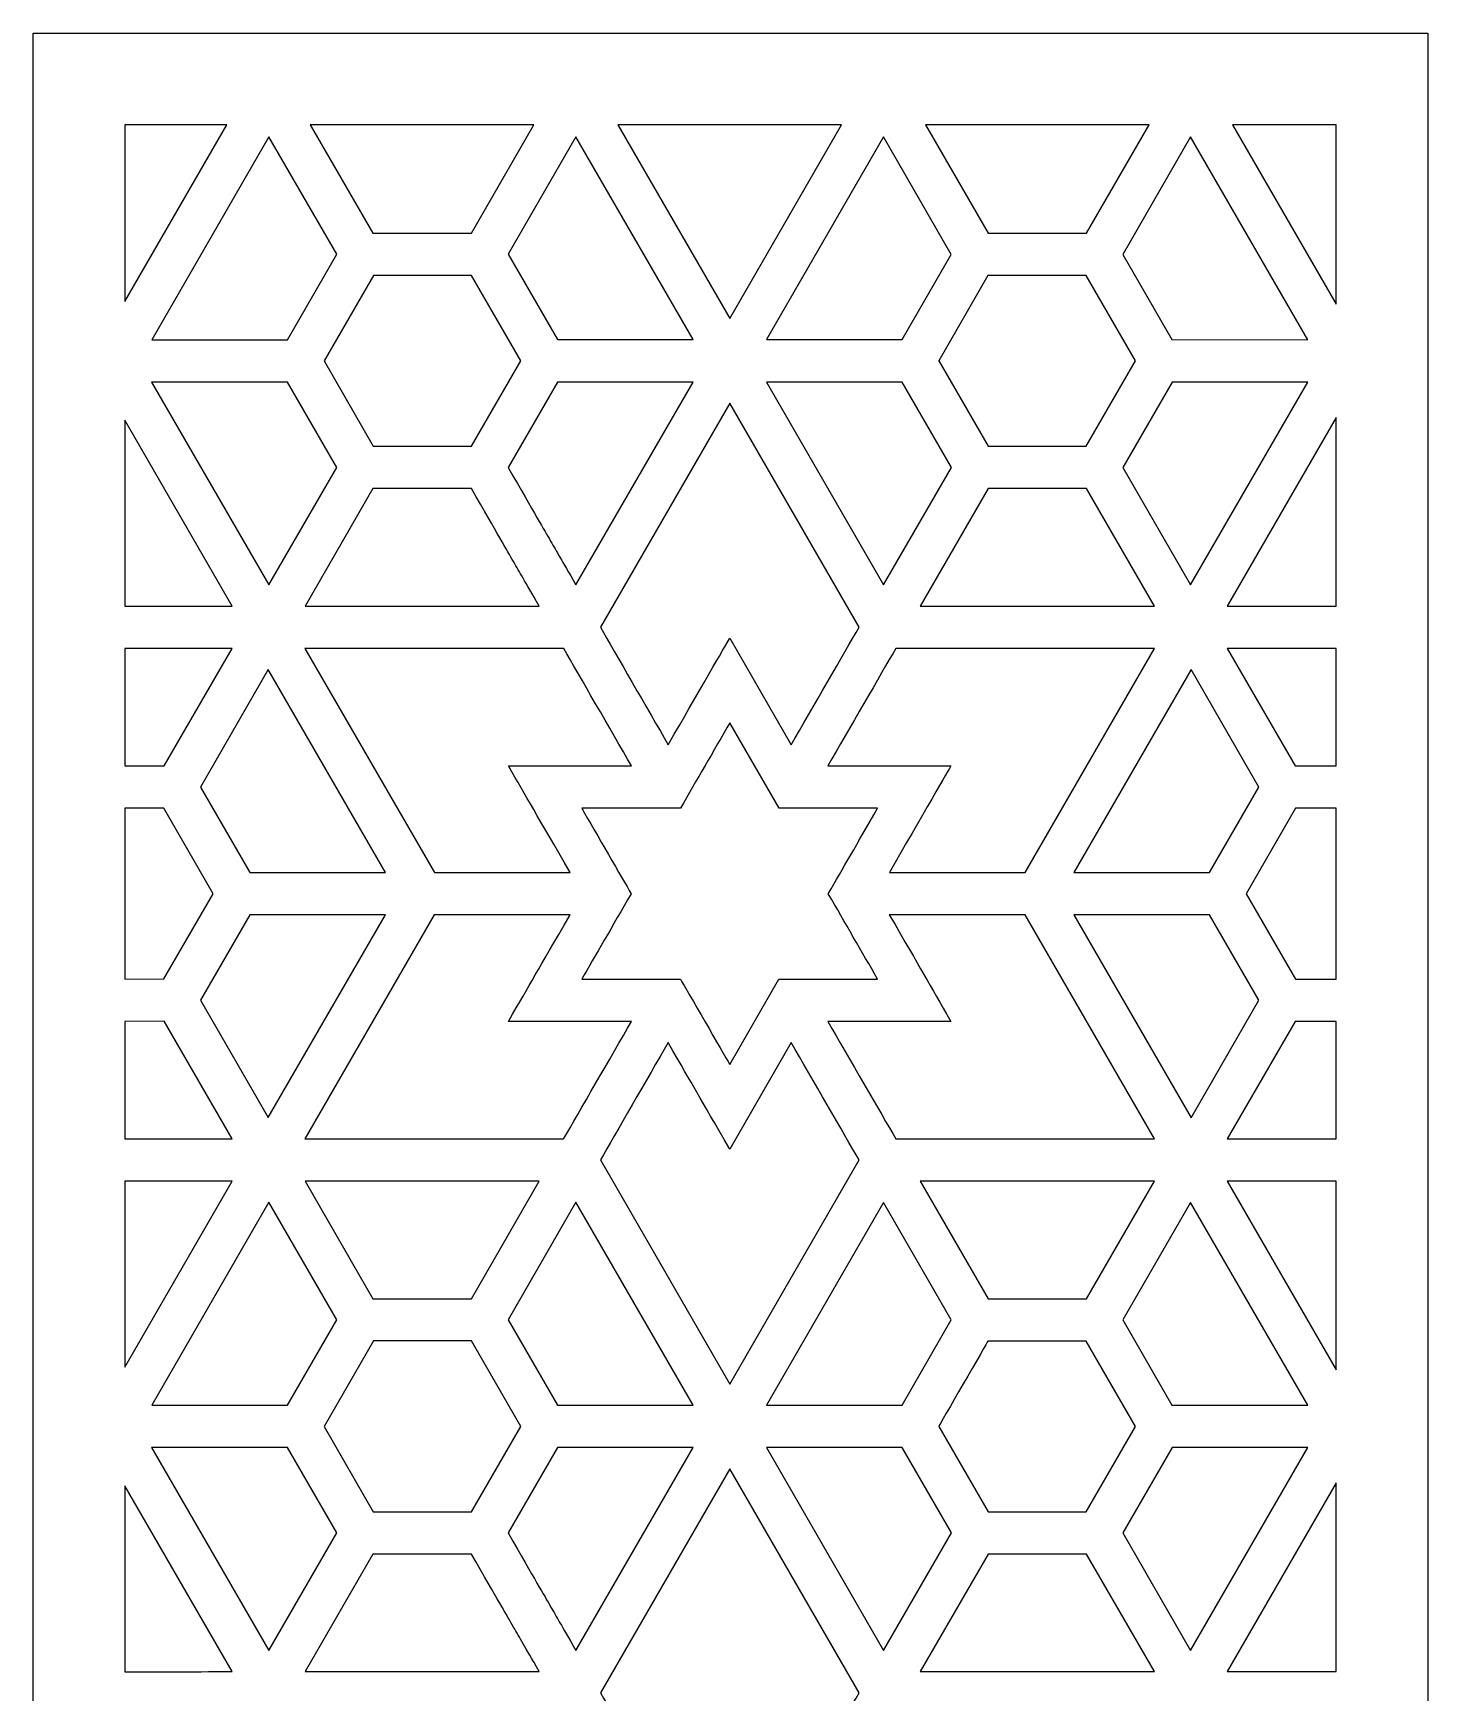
# Model space of a CAD drawing. Header units: millimetres. Extents: x -50 to 50, y -100 to 100.
# Drawn here: x -49.9 to 50.1, y -18.9 to 100.2 of the extents above; entities that cross this region are included whole.
import ezdxf

# ---------------------------------------------------------------- set-up
doc = ezdxf.new("R2010")
doc.units = ezdxf.units.MM
doc.header["$MEASUREMENT"] = 0
doc.layers.add('layer 1', color=7, linetype='Continuous')

msp = doc.modelspace()

# ---------------------------------------------------------------- linework, layer by layer
at = {"layer": 'layer 1', "color": 250}
for points, knots in [([(50.0807, 100.1536), (50.0807, 100.1536), (-49.9181, 100.1536), (-49.9181, 100.1536), (-49.9181, 100.1536), (-49.9181, 100.1536), (-49.9181, -99.8361), (-49.9181, -99.8361), (-49.9181, -99.8361), (-49.9181, -99.8361), (50.0807, -99.8361), (50.0807, -99.8361), (50.0807, -99.8361), (50.0807, -99.8361), (50.0807, 100.1536), (50.0807, 100.1536)], [0, 0, 0, 0, 0.2, 0.2, 0.2, 0.2, 0.4, 0.4, 0.4, 0.4, 0.6, 0.6, 0.6, 0.6, 1, 1, 1, 1]), ([(-43.343, 93.5888), (-43.343, 93.5888), (-36.0245, 93.5888), (-36.0245, 93.5888), (-36.0245, 93.5888), (-36.0245, 93.5888), (-43.343, 80.9117), (-43.343, 80.9117), (-43.343, 80.9117), (-43.343, 80.9117), (-43.343, 93.5888), (-43.343, 93.5888)], [0, 0, 0, 0, 0.25, 0.25, 0.25, 0.25, 0.5, 0.5, 0.5, 0.5, 1, 1, 1, 1]), ([(-14.0109, 93.5888), (-14.0109, 93.5888), (-18.4995, 85.815), (-18.4995, 85.815), (-18.4995, 85.815), (-18.4995, 85.815), (-25.5626, 85.815), (-25.5626, 85.815), (-25.5626, 85.815), (-25.5626, 85.815), (-30.0513, 93.5888), (-30.0513, 93.5888), (-30.0513, 93.5888), (-30.0513, 93.5888), (-14.0109, 93.5888), (-14.0109, 93.5888)], [0, 0, 0, 0, 0.2, 0.2, 0.2, 0.2, 0.4, 0.4, 0.4, 0.4, 0.6, 0.6, 0.6, 0.6, 1, 1, 1, 1]), ([(8.0486, 93.5888), (8.0486, 93.5888), (0.0243, 79.6925), (0.0243, 79.6925), (0.0243, 79.6925), (0.0243, 79.6925), (-7.9971, 93.5888), (-7.9971, 93.5888), (-7.9971, 93.5888), (-7.9971, 93.5888), (8.0486, 93.5888), (8.0486, 93.5888)], [0, 0, 0, 0, 0.25, 0.25, 0.25, 0.25, 0.5, 0.5, 0.5, 0.5, 1, 1, 1, 1]), ([(30.1025, 93.5888), (30.1025, 93.5888), (25.6141, 85.81), (25.6141, 85.81), (25.6141, 85.81), (25.6141, 85.81), (18.5533, 85.81), (18.5533, 85.81), (18.5533, 85.81), (18.5533, 85.81), (14.0596, 93.5888), (14.0596, 93.5888), (14.0596, 93.5888), (14.0596, 93.5888), (30.1025, 93.5888), (30.1025, 93.5888)], [0, 0, 0, 0, 0.2, 0.2, 0.2, 0.2, 0.4, 0.4, 0.4, 0.4, 0.6, 0.6, 0.6, 0.6, 1, 1, 1, 1]), ([(43.5056, 80.7117), (43.5056, 80.7117), (36.0708, 93.5888), (36.0708, 93.5888), (36.0708, 93.5888), (36.0708, 93.5888), (43.5056, 93.5888), (43.5056, 93.5888), (43.5056, 93.5888), (43.5056, 93.5888), (43.5056, 80.7117), (43.5056, 80.7117)], [0, 0, 0, 0, 0.25, 0.25, 0.25, 0.25, 0.5, 0.5, 0.5, 0.5, 1, 1, 1, 1]), ([(-28.1572, 84.2977), (-28.1572, 84.2977), (-31.6925, 78.1752), (-31.6925, 78.1752), (-31.6925, 78.1752), (-31.6925, 78.1752), (-41.4186, 78.1752), (-41.4186, 78.1752), (-41.4186, 78.1752), (-41.4186, 78.1752), (-33.0203, 92.7238), (-33.0203, 92.7238), (-33.0203, 92.7238), (-33.0203, 92.7238), (-28.1572, 84.2977), (-28.1572, 84.2977)], [0, 0, 0, 0, 0.2, 0.2, 0.2, 0.2, 0.4, 0.4, 0.4, 0.4, 0.6, 0.6, 0.6, 0.6, 1, 1, 1, 1]), ([(-2.6031, 78.178), (-2.6031, 78.178), (-12.3342, 78.178), (-12.3342, 78.178), (-12.3342, 78.178), (-12.3342, 78.178), (-15.867, 84.2977), (-15.867, 84.2977), (-15.867, 84.2977), (-15.867, 84.2977), (-11.0014, 92.7238), (-11.0014, 92.7238), (-11.0014, 92.7238), (-11.0014, 92.7238), (-2.6031, 78.178), (-2.6031, 78.178)], [0, 0, 0, 0, 0.2, 0.2, 0.2, 0.2, 0.4, 0.4, 0.4, 0.4, 0.6, 0.6, 0.6, 0.6, 1, 1, 1, 1]), ([(15.9131, 84.2952), (15.9131, 84.2952), (12.3829, 78.178), (12.3829, 78.178), (12.3829, 78.178), (12.3829, 78.178), (2.6543, 78.178), (2.6543, 78.178), (2.6543, 78.178), (2.6543, 78.178), (11.0504, 92.7213), (11.0504, 92.7213), (11.0504, 92.7213), (11.0504, 92.7213), (15.9131, 84.2952), (15.9131, 84.2952)], [0, 0, 0, 0, 0.2, 0.2, 0.2, 0.2, 0.4, 0.4, 0.4, 0.4, 0.6, 0.6, 0.6, 0.6, 1, 1, 1, 1]), ([(31.7362, 78.178), (31.7362, 78.178), (28.206, 84.2927), (28.206, 84.2927), (28.206, 84.2927), (28.206, 84.2927), (33.0715, 92.7188), (33.0715, 92.7188), (33.0715, 92.7188), (33.0715, 92.7188), (41.4673, 78.1752), (41.4673, 78.1752), (41.4673, 78.1752), (41.4673, 78.1752), (31.7362, 78.178), (31.7362, 78.178)], [0, 0, 0, 0, 0.2, 0.2, 0.2, 0.2, 0.4, 0.4, 0.4, 0.4, 0.6, 0.6, 0.6, 0.6, 1, 1, 1, 1]), ([(-14.9616, 76.6554), (-14.9616, 76.6554), (-18.497, 70.5305), (-18.497, 70.5305), (-18.497, 70.5305), (-18.497, 70.5305), (-25.5323, 70.5305), (-25.5323, 70.5305), (-25.5323, 70.5305), (-25.5323, 70.5305), (-25.5323, 70.533), (-25.5323, 70.533), (-25.5323, 70.533), (-25.5323, 70.533), (-29.065, 76.6554), (-29.065, 76.6554), (-29.065, 76.6554), (-29.065, 76.6554), (-25.5272, 82.7804), (-25.5272, 82.7804), (-25.5272, 82.7804), (-25.5272, 82.7804), (-18.4945, 82.7804), (-18.4945, 82.7804), (-18.4945, 82.7804), (-18.4945, 82.7804), (-14.9616, 76.6579), (-14.9616, 76.6579), (-14.9616, 76.6579), (-14.9616, 76.6579), (-14.9616, 76.6554), (-14.9616, 76.6554)], [0, 0, 0, 0, 0.11111111, 0.11111111, 0.11111111, 0.11111111, 0.22222222, 0.22222222, 0.22222222, 0.22222222, 0.33333333, 0.33333333, 0.33333333, 0.33333333, 0.44444444, 0.44444444, 0.44444444, 0.44444444, 0.55555556, 0.55555556, 0.55555556, 0.55555556, 0.66666667, 0.66666667, 0.66666667, 0.66666667, 0.77777778, 0.77777778, 0.77777778, 0.77777778, 1, 1, 1, 1]), ([(25.5785, 70.5383), (25.5785, 70.5358), (25.5785, 70.5358), (25.5785, 70.5358), (25.5785, 70.5358), (25.5785, 70.5358), (18.5459, 70.533), (18.5459, 70.533), (18.5459, 70.533), (18.5459, 70.533), (15.0103, 76.6554), (15.0103, 76.6554), (15.0103, 76.6554), (15.0061, 76.6569), (15.0019, 76.6576), (14.9973, 76.659), (14.9973, 76.659), (14.9973, 76.659), (15.0103, 76.6579), (15.0103, 76.6579), (15.0103, 76.6579), (15.0103, 76.6579), (15.0103, 76.6604), (15.0103, 76.6604), (15.0103, 76.6604), (15.0103, 76.6604), (18.5406, 82.7754), (18.5406, 82.7754), (18.5406, 82.7754), (18.5406, 82.7754), (25.5785, 82.7754), (25.5785, 82.7754), (25.5785, 82.7754), (25.5785, 82.7754), (29.1112, 76.6554), (29.1112, 76.6554), (29.1112, 76.6554), (29.1112, 76.6554), (25.5785, 70.5383), (25.5785, 70.5383)], [0, 0, 0, 0, 0.09090909, 0.09090909, 0.09090909, 0.09090909, 0.18181818, 0.18181818, 0.18181818, 0.18181818, 0.27272727, 0.27272727, 0.27272727, 0.27272727, 0.36363636, 0.36363636, 0.36363636, 0.36363636, 0.45454545, 0.45454545, 0.45454545, 0.45454545, 0.54545455, 0.54545455, 0.54545455, 0.54545455, 0.63636364, 0.63636364, 0.63636364, 0.63636364, 0.72727273, 0.72727273, 0.72727273, 0.72727273, 0.81818182, 0.81818182, 0.81818182, 0.81818182, 1, 1, 1, 1]), ([(-28.1572, 69.016), (-28.1572, 69.016), (-33.0227, 60.5896), (-33.0227, 60.5896), (-33.0227, 60.5896), (-33.0227, 60.5896), (-41.4235, 75.1406), (-41.4235, 75.1406), (-41.4235, 75.1406), (-41.4235, 75.1406), (-31.695, 75.1406), (-31.695, 75.1406), (-31.695, 75.1406), (-31.695, 75.1406), (-28.1572, 69.016), (-28.1572, 69.016)], [0, 0, 0, 0, 0.2, 0.2, 0.2, 0.2, 0.4, 0.4, 0.4, 0.4, 0.6, 0.6, 0.6, 0.6, 1, 1, 1, 1]), ([(-11.0038, 60.5896), (-13.1988, 64.3904), (-12.023, 62.3549), (-15.867, 69.016), (-15.867, 69.016), (-15.867, 69.016), (-12.3342, 75.1382), (-12.3342, 75.1382), (-12.3342, 75.1382), (-12.3342, 75.1382), (-2.6056, 75.1382), (-2.6056, 75.1382), (-2.6056, 75.1382), (-2.6056, 75.1382), (-11.0038, 60.5896), (-11.0038, 60.5896)], [0, 0, 0, 0, 0.2, 0.2, 0.2, 0.2, 0.4, 0.4, 0.4, 0.4, 0.6, 0.6, 0.6, 0.6, 1, 1, 1, 1]), ([(15.9159, 69.0185), (15.9159, 69.0185), (11.0529, 60.5924), (11.0529, 60.5924), (11.0529, 60.5924), (11.0529, 60.5924), (2.6543, 75.1382), (2.6543, 75.1382), (2.6543, 75.1382), (2.6543, 75.1382), (12.3829, 75.1382), (12.3829, 75.1382), (12.3829, 75.1382), (12.3829, 75.1382), (15.9159, 69.0185), (15.9159, 69.0185)], [0, 0, 0, 0, 0.2, 0.2, 0.2, 0.2, 0.4, 0.4, 0.4, 0.4, 0.6, 0.6, 0.6, 0.6, 1, 1, 1, 1]), ([(33.0715, 60.5949), (33.0715, 60.5949), (28.2085, 69.021), (28.2085, 69.021), (28.2085, 69.021), (28.2085, 69.021), (31.7387, 75.1357), (31.7387, 75.1357), (31.7387, 75.1357), (31.7387, 75.1357), (41.4673, 75.1357), (41.4673, 75.1357), (41.4673, 75.1357), (41.4673, 75.1357), (33.0715, 60.5949), (33.0715, 60.5949)], [0, 0, 0, 0, 0.2, 0.2, 0.2, 0.2, 0.4, 0.4, 0.4, 0.4, 0.6, 0.6, 0.6, 0.6, 1, 1, 1, 1]), ([(9.3028, 57.555), (8.2028, 55.6532), (5.9369, 51.7261), (4.4348, 49.1289), (4.4348, 49.1289), (4.4348, 49.1289), (0.0243, 56.7687), (0.0243, 56.7687), (0.0243, 56.7687), (-1.4298, 54.2498), (-1.9456, 53.3622), (-4.3857, 49.1289), (-4.3857, 49.1289), (-5.855, 51.6703), (-8.164, 55.6736), (-9.2516, 57.555), (-9.2516, 57.555), (-9.2516, 57.555), (0.0243, 73.6233), (0.0243, 73.6233), (0.0243, 73.6233), (0.0243, 73.6233), (9.3028, 57.555), (9.3028, 57.555)], [0, 0, 0, 0, 0.14285714, 0.14285714, 0.14285714, 0.14285714, 0.28571429, 0.28571429, 0.28571429, 0.28571429, 0.42857143, 0.42857143, 0.42857143, 0.42857143, 0.57142857, 0.57142857, 0.57142857, 0.57142857, 0.71428571, 0.71428571, 0.71428571, 0.71428571, 1, 1, 1, 1]), ([(43.5056, 59.0748), (41.5456, 59.0748), (39.0169, 59.0748), (35.699, 59.0748), (35.699, 59.0748), (35.699, 59.0748), (43.5056, 72.6017), (43.5056, 72.6017), (43.5056, 72.6017), (43.5056, 72.6017), (43.5056, 59.0748), (43.5056, 59.0748)], [0, 0, 0, 0, 0.25, 0.25, 0.25, 0.25, 0.5, 0.5, 0.5, 0.5, 1, 1, 1, 1]), ([(-43.343, 72.3995), (-43.343, 72.3995), (-35.6476, 59.0698), (-35.6476, 59.0698), (-35.6476, 59.0698), (-38.7733, 59.0698), (-41.2947, 59.0674), (-43.343, 59.0674), (-43.343, 59.0674), (-43.343, 59.0674), (-43.343, 72.3995), (-43.343, 72.3995)], [0, 0, 0, 0, 0.25, 0.25, 0.25, 0.25, 0.5, 0.5, 0.5, 0.5, 1, 1, 1, 1]), ([(-30.4282, 59.0698), (-30.4282, 59.0698), (-25.5651, 67.4959), (-25.5651, 67.4959), (-25.5651, 67.4959), (-25.5651, 67.4959), (-18.497, 67.4959), (-18.497, 67.4959), (-18.497, 67.4959), (-14.7491, 61.0069), (-15.8087, 62.8428), (-13.6313, 59.0698), (-13.6313, 59.0698), (-16.7217, 59.0698), (-13.5276, 59.0698), (-30.4282, 59.0698)], [0, 0, 0, 0, 0.2, 0.2, 0.2, 0.2, 0.4, 0.4, 0.4, 0.4, 0.6, 0.6, 0.6, 0.6, 1, 1, 1, 1]), ([(13.6828, 59.0748), (13.6828, 59.0748), (18.5484, 67.4984), (18.5484, 67.4984), (18.5484, 67.4984), (18.5484, 67.4984), (25.6141, 67.5012), (25.6141, 67.5012), (25.6141, 67.5012), (25.6141, 67.5012), (30.4793, 59.0748), (30.4793, 59.0748), (30.4793, 59.0748), (30.4793, 59.0748), (13.6828, 59.0748), (13.6828, 59.0748)], [0, 0, 0, 0, 0.2, 0.2, 0.2, 0.2, 0.4, 0.4, 0.4, 0.4, 0.6, 0.6, 0.6, 0.6, 1, 1, 1, 1]), ([(-43.343, 56.0328), (-39.6382, 56.0328), (-36.113, 56.0352), (-35.6527, 56.0352), (-35.6527, 56.0352), (-35.6527, 56.0352), (-40.5157, 47.6091), (-40.5157, 47.6091), (-40.5157, 47.6091), (-40.5157, 47.6091), (-43.343, 47.6091), (-43.343, 47.6091), (-43.343, 47.6091), (-43.343, 47.6091), (-43.343, 56.0328), (-43.343, 56.0328)], [0, 0, 0, 0, 0.2, 0.2, 0.2, 0.2, 0.4, 0.4, 0.4, 0.4, 0.6, 0.6, 0.6, 0.6, 1, 1, 1, 1]), ([(-11.8791, 56.0352), (-10.7915, 54.151), (-8.4801, 50.1505), (-7.0136, 47.6091), (-7.0136, 47.6091), (-7.0136, 47.6091), (-15.8365, 47.6091), (-15.8365, 47.6091), (-15.8365, 47.6091), (-14.5418, 45.3634), (-13.783, 44.0486), (-11.4261, 39.9669), (-11.4261, 39.9669), (-11.4261, 39.9669), (-21.1548, 39.9669), (-21.1548, 39.9669), (-21.1548, 39.9669), (-21.1548, 39.9669), (-30.4331, 56.0352), (-30.4331, 56.0352), (-30.4331, 56.0352), (-13.5124, 56.0352), (-17.2401, 56.0352), (-11.8791, 56.0352)], [0, 0, 0, 0, 0.14285714, 0.14285714, 0.14285714, 0.14285714, 0.28571429, 0.28571429, 0.28571429, 0.28571429, 0.42857143, 0.42857143, 0.42857143, 0.42857143, 0.57142857, 0.57142857, 0.57142857, 0.57142857, 0.71428571, 0.71428571, 0.71428571, 0.71428571, 1, 1, 1, 1]), ([(11.4776, 39.9743), (13.7054, 43.8358), (15.8778, 47.5989), (15.8856, 47.6116), (15.8856, 47.6116), (8.5062, 47.6141), (10.3523, 47.6141), (7.0647, 47.6141), (7.0647, 47.6141), (8.5669, 50.2112), (10.8328, 54.1387), (11.9302, 56.0402), (11.9302, 56.0402), (14.9423, 56.0402), (12.8457, 56.0402), (30.4821, 56.0402), (30.4821, 56.0402), (30.4821, 56.0402), (21.2062, 39.9719), (21.2062, 39.9719), (21.2062, 39.9719), (18.6672, 39.9694), (13.4804, 39.9719), (11.4776, 39.9743)], [0, 0, 0, 0, 0.14285714, 0.14285714, 0.14285714, 0.14285714, 0.28571429, 0.28571429, 0.28571429, 0.28571429, 0.42857143, 0.42857143, 0.42857143, 0.42857143, 0.57142857, 0.57142857, 0.57142857, 0.57142857, 0.71428571, 0.71428571, 0.71428571, 0.71428571, 1, 1, 1, 1]), ([(43.5056, 47.6141), (43.5056, 47.6141), (40.567, 47.6141), (40.567, 47.6141), (40.567, 47.6141), (40.567, 47.6141), (35.7015, 56.0402), (35.7015, 56.0402), (35.7015, 56.0402), (35.7015, 56.0402), (43.5056, 56.0402), (43.5056, 56.0402), (43.5056, 56.0402), (43.5056, 56.0402), (43.5056, 47.6141), (43.5056, 47.6141)], [0, 0, 0, 0, 0.2, 0.2, 0.2, 0.2, 0.4, 0.4, 0.4, 0.4, 0.6, 0.6, 0.6, 0.6, 1, 1, 1, 1]), ([(-24.6623, 39.9719), (-24.6623, 39.9719), (-34.3934, 39.9743), (-34.3934, 39.9743), (-34.3934, 39.9743), (-34.3934, 39.9743), (-37.9237, 46.0894), (-37.9237, 46.0894), (-37.9237, 46.0894), (-37.9237, 46.0894), (-33.0582, 54.5155), (-33.0582, 54.5155), (-33.0582, 54.5155), (-33.0582, 54.5155), (-24.6623, 39.9719), (-24.6623, 39.9719)], [0, 0, 0, 0, 0.2, 0.2, 0.2, 0.2, 0.4, 0.4, 0.4, 0.4, 0.6, 0.6, 0.6, 0.6, 1, 1, 1, 1]), ([(24.711, 39.9719), (24.711, 39.9719), (33.1096, 54.5204), (33.1096, 54.5204), (33.1096, 54.5204), (33.1096, 54.5204), (37.9727, 46.0943), (37.9727, 46.0943), (37.9727, 46.0943), (37.9727, 46.0943), (34.4371, 39.9719), (34.4371, 39.9719), (34.4371, 39.9719), (34.4371, 39.9719), (24.711, 39.9719), (24.711, 39.9719)], [0, 0, 0, 0, 0.2, 0.2, 0.2, 0.2, 0.4, 0.4, 0.4, 0.4, 0.6, 0.6, 0.6, 0.6, 1, 1, 1, 1]), ([(10.6306, 32.3272), (10.6306, 32.3272), (3.5571, 32.3247), (3.5571, 32.3247), (3.5571, 32.3247), (3.5571, 32.3247), (0.0243, 26.21), (0.0243, 26.21), (0.0243, 26.21), (-0.4537, 27.0369), (-3.0328, 31.5052), (-3.5108, 32.3321), (-3.5108, 32.3321), (-3.5108, 32.3321), (-10.5816, 32.3321), (-10.5816, 32.3321), (-10.5816, 32.3321), (-9.6686, 33.9076), (-8.3816, 36.1382), (-7.0464, 38.4496), (-7.0464, 38.4496), (-7.6835, 39.5545), (-9.5624, 42.8092), (-10.5816, 44.5745), (-10.5816, 44.5745), (-10.5816, 44.5745), (-3.5084, 44.5745), (-3.5084, 44.5745), (-3.5084, 44.5745), (-2.3855, 46.5243), (-1.101, 48.7497), (0.0243, 50.7019), (0.0243, 50.7019), (0.0243, 50.7019), (3.5599, 44.5795), (3.5599, 44.5795), (3.5599, 44.5795), (3.5599, 44.5795), (10.6331, 44.5795), (10.6331, 44.5795), (10.6331, 44.5795), (9.1359, 41.9848), (8.1598, 40.2982), (7.0926, 38.4496), (7.0926, 38.4496), (8.2861, 36.3834), (9.5053, 34.2745), (10.6306, 32.3272)], [0, 0, 0, 0, 0.07692308, 0.07692308, 0.07692308, 0.07692308, 0.15384615, 0.15384615, 0.15384615, 0.15384615, 0.23076923, 0.23076923, 0.23076923, 0.23076923, 0.30769231, 0.30769231, 0.30769231, 0.30769231, 0.38461538, 0.38461538, 0.38461538, 0.38461538, 0.46153846, 0.46153846, 0.46153846, 0.46153846, 0.53846154, 0.53846154, 0.53846154, 0.53846154, 0.61538462, 0.61538462, 0.61538462, 0.61538462, 0.69230769, 0.69230769, 0.69230769, 0.69230769, 0.76923077, 0.76923077, 0.76923077, 0.76923077, 0.84615385, 0.84615385, 0.84615385, 0.84615385, 1, 1, 1, 1]), ([(-43.343, 44.5745), (-43.343, 44.5745), (-40.5511, 44.5745), (-40.5511, 44.5745), (-40.5511, 44.5745), (-40.5511, 44.5745), (-37.0184, 38.4521), (-37.0184, 38.4521), (-37.0184, 38.4521), (-37.0184, 38.4521), (-40.5511, 32.3346), (-40.5511, 32.3346), (-40.5511, 32.3346), (-40.5511, 32.3346), (-43.343, 32.3321), (-43.343, 32.3321), (-43.343, 32.3321), (-43.343, 32.3321), (-43.343, 44.5745), (-43.343, 44.5745)], [0, 0, 0, 0, 0.16666667, 0.16666667, 0.16666667, 0.16666667, 0.33333333, 0.33333333, 0.33333333, 0.33333333, 0.5, 0.5, 0.5, 0.5, 0.66666667, 0.66666667, 0.66666667, 0.66666667, 1, 1, 1, 1]), ([(43.5056, 32.3296), (43.5056, 32.3296), (40.5973, 32.3296), (40.5973, 32.3296), (40.5973, 32.3296), (40.5973, 32.3296), (37.0646, 38.4521), (37.0646, 38.4521), (37.0646, 38.4521), (37.0646, 38.4521), (40.6026, 44.577), (40.6026, 44.577), (40.6026, 44.577), (40.6026, 44.577), (40.6026, 44.577), (40.6026, 44.5795), (40.6026, 44.5795), (40.6026, 44.5795), (43.5056, 44.5795), (43.5056, 44.5795), (43.5056, 44.5795), (43.5056, 44.5795), (43.5056, 32.3296), (43.5056, 32.3296)], [0, 0, 0, 0, 0.14285714, 0.14285714, 0.14285714, 0.14285714, 0.28571429, 0.28571429, 0.28571429, 0.28571429, 0.42857143, 0.42857143, 0.42857143, 0.42857143, 0.57142857, 0.57142857, 0.57142857, 0.57142857, 0.71428571, 0.71428571, 0.71428571, 0.71428571, 1, 1, 1, 1]), ([(-34.3909, 36.9323), (-34.3909, 36.9323), (-24.6623, 36.9323), (-24.6623, 36.9323), (-24.6623, 36.9323), (-24.6623, 36.9323), (-33.0582, 22.3912), (-33.0582, 22.3912), (-33.0582, 22.3912), (-33.0582, 22.3912), (-37.9211, 30.8173), (-37.9211, 30.8173), (-37.9211, 30.8173), (-37.9211, 30.8173), (-34.3909, 36.9323), (-34.3909, 36.9323)], [0, 0, 0, 0, 0.2, 0.2, 0.2, 0.2, 0.4, 0.4, 0.4, 0.4, 0.6, 0.6, 0.6, 0.6, 1, 1, 1, 1]), ([(-11.4261, 36.9323), (-13.8109, 32.8052), (-14.2131, 32.107), (-15.8341, 29.2975), (-15.8341, 29.2975), (-9.603, 29.295), (-11.588, 29.2975), (-7.016, 29.2975), (-7.016, 29.2975), (-8.485, 26.7536), (-10.7964, 22.7528), (-11.8815, 20.8714), (-11.8815, 20.8714), (-17.1415, 20.8714), (-13.371, 20.8714), (-30.4307, 20.8714), (-30.4307, 20.8714), (-30.4307, 20.8714), (-21.1599, 36.9323), (-21.1599, 36.9323), (-21.1599, 36.9323), (-21.1599, 36.9323), (-11.4261, 36.9323), (-11.4261, 36.9323)], [0, 0, 0, 0, 0.14285714, 0.14285714, 0.14285714, 0.14285714, 0.28571429, 0.28571429, 0.28571429, 0.28571429, 0.42857143, 0.42857143, 0.42857143, 0.42857143, 0.57142857, 0.57142857, 0.57142857, 0.57142857, 0.71428571, 0.71428571, 0.71428571, 0.71428571, 1, 1, 1, 1]), ([(11.9355, 20.864), (10.8377, 22.7655), (8.5693, 26.6929), (7.0672, 29.2901), (7.0672, 29.2901), (8.0433, 29.2901), (14.9497, 29.2926), (15.8856, 29.2926), (15.8856, 29.2926), (14.32, 32.0061), (13.7562, 32.9823), (11.4702, 36.9397), (11.4702, 36.9397), (13.4677, 36.9373), (18.6595, 36.9373), (21.2037, 36.9373), (21.2037, 36.9373), (21.2037, 36.9373), (30.4821, 20.8665), (30.4821, 20.8665), (30.4821, 20.8665), (11.0882, 20.864), (14.8636, 20.864), (11.9355, 20.864)], [0, 0, 0, 0, 0.14285714, 0.14285714, 0.14285714, 0.14285714, 0.28571429, 0.28571429, 0.28571429, 0.28571429, 0.42857143, 0.42857143, 0.42857143, 0.42857143, 0.57142857, 0.57142857, 0.57142857, 0.57142857, 0.71428571, 0.71428571, 0.71428571, 0.71428571, 1, 1, 1, 1]), ([(24.7061, 36.9373), (24.7061, 36.9373), (34.4346, 36.9373), (34.4346, 36.9373), (34.4346, 36.9373), (34.4346, 36.9373), (37.9727, 30.8123), (37.9727, 30.8123), (37.9727, 30.8123), (37.9727, 30.8123), (33.1068, 22.3862), (33.1068, 22.3862), (33.1068, 22.3862), (33.1068, 22.3862), (24.7061, 36.9373), (24.7061, 36.9373)], [0, 0, 0, 0, 0.2, 0.2, 0.2, 0.2, 0.4, 0.4, 0.4, 0.4, 0.6, 0.6, 0.6, 0.6, 1, 1, 1, 1]), ([(-43.343, 29.2975), (-43.343, 29.2975), (-40.5157, 29.3), (-40.5157, 29.3), (-40.5157, 29.3), (-40.5157, 29.3), (-35.6503, 20.8739), (-35.6503, 20.8739), (-35.6503, 20.8739), (-35.6503, 20.8739), (-43.343, 20.8739), (-43.343, 20.8739), (-43.343, 20.8739), (-43.343, 20.8739), (-43.343, 29.2975), (-43.343, 29.2975)], [0, 0, 0, 0, 0.2, 0.2, 0.2, 0.2, 0.4, 0.4, 0.4, 0.4, 0.6, 0.6, 0.6, 0.6, 1, 1, 1, 1]), ([(43.5056, 20.8689), (41.5406, 20.8689), (39.0066, 20.8689), (35.7015, 20.8689), (35.7015, 20.8689), (35.7015, 20.8689), (40.5645, 29.295), (40.5645, 29.295), (40.5645, 29.295), (40.5645, 29.295), (43.5056, 29.295), (43.5056, 29.295), (43.5056, 29.295), (43.5056, 29.295), (43.5056, 20.8689), (43.5056, 20.8689)], [0, 0, 0, 0, 0.2, 0.2, 0.2, 0.2, 0.4, 0.4, 0.4, 0.4, 0.6, 0.6, 0.6, 0.6, 1, 1, 1, 1]), ([(0.0243, 3.2883), (0.0243, 3.2883), (-9.2516, 19.3566), (-9.2516, 19.3566), (-9.2516, 19.3566), (-8.164, 21.2379), (-5.855, 25.2388), (-4.3857, 27.7802), (-4.3857, 27.7802), (-2.474, 24.4676), (-2.2161, 24.0249), (0.0243, 20.1429), (0.0243, 20.1429), (0.0243, 20.1429), (4.4372, 27.7802), (4.4372, 27.7802), (4.4372, 27.7802), (5.9344, 25.1855), (8.2028, 21.2609), (9.3028, 19.3566), (9.3028, 19.3566), (9.3028, 19.3566), (0.0243, 3.2883), (0.0243, 3.2883)], [0, 0, 0, 0, 0.14285714, 0.14285714, 0.14285714, 0.14285714, 0.28571429, 0.28571429, 0.28571429, 0.28571429, 0.42857143, 0.42857143, 0.42857143, 0.42857143, 0.57142857, 0.57142857, 0.57142857, 0.57142857, 0.71428571, 0.71428571, 0.71428571, 0.71428571, 1, 1, 1, 1]), ([(-43.343, 17.8393), (-41.3098, 17.8393), (-38.7936, 17.8393), (-35.6476, 17.8393), (-35.6476, 17.8393), (-35.6476, 17.8393), (-43.343, 4.5071), (-43.343, 4.5071), (-43.343, 4.5071), (-43.343, 4.5071), (-43.343, 17.8393), (-43.343, 17.8393)], [0, 0, 0, 0, 0.25, 0.25, 0.25, 0.25, 0.5, 0.5, 0.5, 0.5, 1, 1, 1, 1]), ([(-13.6338, 17.8368), (-13.6338, 17.8368), (-18.4995, 9.4107), (-18.4995, 9.4107), (-18.4995, 9.4107), (-18.4995, 9.4107), (-25.5626, 9.4107), (-25.5626, 9.4107), (-25.5626, 9.4107), (-25.5626, 9.4107), (-30.4282, 17.8368), (-30.4282, 17.8368), (-30.4282, 17.8368), (-30.4282, 17.8368), (-13.6338, 17.8368), (-13.6338, 17.8368)], [0, 0, 0, 0, 0.2, 0.2, 0.2, 0.2, 0.4, 0.4, 0.4, 0.4, 0.6, 0.6, 0.6, 0.6, 1, 1, 1, 1]), ([(18.5533, 9.4054), (18.5533, 9.4054), (13.6878, 17.8294), (13.6878, 17.8294), (13.6878, 17.8294), (14.5225, 17.8294), (29.4933, 17.8319), (30.4768, 17.8319), (30.4768, 17.8319), (30.4768, 17.8319), (25.6141, 9.4054), (25.6141, 9.4054), (25.6141, 9.4054), (25.6141, 9.4054), (18.5533, 9.4054), (18.5533, 9.4054)], [0, 0, 0, 0, 0.2, 0.2, 0.2, 0.2, 0.4, 0.4, 0.4, 0.4, 0.6, 0.6, 0.6, 0.6, 1, 1, 1, 1]), ([(43.5056, 4.3074), (43.5056, 4.3074), (35.6965, 17.8343), (35.6965, 17.8343), (35.6965, 17.8343), (39.0246, 17.8343), (41.5509, 17.8343), (43.5056, 17.8343), (43.5056, 17.8343), (43.5056, 17.8343), (43.5056, 4.3074), (43.5056, 4.3074)], [0, 0, 0, 0, 0.25, 0.25, 0.25, 0.25, 0.5, 0.5, 0.5, 0.5, 1, 1, 1, 1]), ([(-33.0203, 16.3195), (-33.0203, 16.3195), (-28.1572, 7.8934), (-28.1572, 7.8934), (-28.1572, 7.8934), (-28.1572, 7.8934), (-31.6925, 1.771), (-31.6925, 1.771), (-31.6925, 1.771), (-31.6925, 1.771), (-41.4186, 1.771), (-41.4186, 1.771), (-41.4186, 1.771), (-41.4186, 1.771), (-33.0203, 16.3195), (-33.0203, 16.3195)], [0, 0, 0, 0, 0.2, 0.2, 0.2, 0.2, 0.4, 0.4, 0.4, 0.4, 0.6, 0.6, 0.6, 0.6, 1, 1, 1, 1]), ([(-15.867, 7.8934), (-15.867, 7.8934), (-11.0014, 16.3195), (-11.0014, 16.3195), (-11.0014, 16.3195), (-11.0014, 16.3195), (-2.6031, 1.7734), (-2.6031, 1.7734), (-2.6031, 1.7734), (-2.6031, 1.7734), (-12.3342, 1.7734), (-12.3342, 1.7734), (-12.3342, 1.7734), (-12.3342, 1.7734), (-15.867, 7.8934), (-15.867, 7.8934)], [0, 0, 0, 0, 0.2, 0.2, 0.2, 0.2, 0.4, 0.4, 0.4, 0.4, 0.6, 0.6, 0.6, 0.6, 1, 1, 1, 1]), ([(2.6543, 1.7734), (2.6543, 1.7734), (11.0504, 16.317), (11.0504, 16.317), (11.0504, 16.317), (11.0504, 16.317), (15.9131, 7.8909), (15.9131, 7.8909), (15.9131, 7.8909), (15.9131, 7.8909), (12.3829, 1.7734), (12.3829, 1.7734), (12.3829, 1.7734), (12.3829, 1.7734), (2.6543, 1.7734), (2.6543, 1.7734)], [0, 0, 0, 0, 0.2, 0.2, 0.2, 0.2, 0.4, 0.4, 0.4, 0.4, 0.6, 0.6, 0.6, 0.6, 1, 1, 1, 1]), ([(31.7362, 1.7734), (31.7362, 1.7734), (28.206, 7.8881), (28.206, 7.8881), (28.206, 7.8881), (28.206, 7.8881), (33.0715, 16.3146), (33.0715, 16.3146), (33.0715, 16.3146), (33.0715, 16.3146), (41.4673, 1.771), (41.4673, 1.771), (41.4673, 1.771), (41.4673, 1.771), (31.7362, 1.7734), (31.7362, 1.7734)], [0, 0, 0, 0, 0.2, 0.2, 0.2, 0.2, 0.4, 0.4, 0.4, 0.4, 0.6, 0.6, 0.6, 0.6, 1, 1, 1, 1]), ([(-25.5272, 6.3761), (-25.5272, 6.3761), (-18.4945, 6.3761), (-18.4945, 6.3761), (-18.4945, 6.3761), (-18.4945, 6.3761), (-14.9616, 0.2537), (-14.9616, 0.2537), (-14.9616, 0.2537), (-14.9616, 0.2537), (-14.9616, 0.2512), (-14.9616, 0.2512), (-14.9616, 0.2512), (-14.9616, 0.2512), (-18.497, -5.8737), (-18.497, -5.8737), (-18.497, -5.8737), (-18.497, -5.8737), (-25.5323, -5.8737), (-25.5323, -5.8737), (-25.5323, -5.8737), (-25.5323, -5.8737), (-25.5323, -5.8713), (-25.5323, -5.8713), (-25.5323, -5.8713), (-25.5323, -5.8713), (-29.065, 0.2512), (-29.065, 0.2512), (-29.065, 0.2512), (-29.065, 0.2512), (-25.5272, 6.3761), (-25.5272, 6.3761)], [0, 0, 0, 0, 0.11111111, 0.11111111, 0.11111111, 0.11111111, 0.22222222, 0.22222222, 0.22222222, 0.22222222, 0.33333333, 0.33333333, 0.33333333, 0.33333333, 0.44444444, 0.44444444, 0.44444444, 0.44444444, 0.55555556, 0.55555556, 0.55555556, 0.55555556, 0.66666667, 0.66666667, 0.66666667, 0.66666667, 0.77777778, 0.77777778, 0.77777778, 0.77777778, 1, 1, 1, 1]), ([(25.5785, -5.8663), (25.5785, -5.8688), (25.5785, -5.8688), (25.5785, -5.8688), (25.5785, -5.8688), (25.5785, -5.8688), (18.5459, -5.8713), (18.5459, -5.8713), (18.5459, -5.8713), (18.5459, -5.8713), (15.0103, 0.2512), (15.0103, 0.2512), (15.0103, 0.2512), (15.0093, 0.2508), (15.0082, 0.2508), (15.0082, 0.2508), (15.0082, 0.2508), (15.0082, 0.2508), (18.5145, 6.3253), (18.5406, 6.3708), (18.5406, 6.3708), (18.5406, 6.3708), (25.5785, 6.3708), (25.5785, 6.3708), (25.5785, 6.3708), (25.5785, 6.3708), (29.1112, 0.2512), (29.1112, 0.2512), (29.1112, 0.2512), (29.1112, 0.2512), (25.5785, -5.8663), (25.5785, -5.8663)], [0, 0, 0, 0, 0.11111111, 0.11111111, 0.11111111, 0.11111111, 0.22222222, 0.22222222, 0.22222222, 0.22222222, 0.33333333, 0.33333333, 0.33333333, 0.33333333, 0.44444444, 0.44444444, 0.44444444, 0.44444444, 0.55555556, 0.55555556, 0.55555556, 0.55555556, 0.66666667, 0.66666667, 0.66666667, 0.66666667, 0.77777778, 0.77777778, 0.77777778, 0.77777778, 1, 1, 1, 1]), ([(-31.695, -1.2636), (-31.695, -1.2636), (-28.1572, -7.3886), (-28.1572, -7.3886), (-28.1572, -7.3886), (-28.1572, -7.3886), (-33.0227, -15.8147), (-33.0227, -15.8147), (-33.0227, -15.8147), (-33.0227, -15.8147), (-41.4235, -1.2636), (-41.4235, -1.2636), (-41.4235, -1.2636), (-41.4235, -1.2636), (-31.695, -1.2636), (-31.695, -1.2636)], [0, 0, 0, 0, 0.2, 0.2, 0.2, 0.2, 0.4, 0.4, 0.4, 0.4, 0.6, 0.6, 0.6, 0.6, 1, 1, 1, 1]), ([(-2.6056, -1.2661), (-2.6056, -1.2661), (-11.0038, -15.8147), (-11.0038, -15.8147), (-11.0038, -15.8147), (-13.1988, -12.0138), (-12.023, -14.0497), (-15.867, -7.3886), (-15.867, -7.3886), (-15.867, -7.3886), (-12.3342, -1.2661), (-12.3342, -1.2661), (-12.3342, -1.2661), (-12.3342, -1.2661), (-2.6056, -1.2661), (-2.6056, -1.2661)], [0, 0, 0, 0, 0.2, 0.2, 0.2, 0.2, 0.4, 0.4, 0.4, 0.4, 0.6, 0.6, 0.6, 0.6, 1, 1, 1, 1]), ([(2.6543, -1.2661), (2.6543, -1.2661), (12.3829, -1.2661), (12.3829, -1.2661), (12.3829, -1.2661), (12.3829, -1.2661), (15.9159, -7.3861), (15.9159, -7.3861), (15.9159, -7.3861), (15.9159, -7.3861), (11.0529, -15.8122), (11.0529, -15.8122), (11.0529, -15.8122), (11.0529, -15.8122), (2.6543, -1.2661), (2.6543, -1.2661)], [0, 0, 0, 0, 0.2, 0.2, 0.2, 0.2, 0.4, 0.4, 0.4, 0.4, 0.6, 0.6, 0.6, 0.6, 1, 1, 1, 1]), ([(33.0715, -15.8097), (33.0715, -15.8097), (28.2085, -7.3836), (28.2085, -7.3836), (28.2085, -7.3836), (28.2085, -7.3836), (31.7387, -1.2689), (31.7387, -1.2689), (31.7387, -1.2689), (31.7387, -1.2689), (41.4673, -1.2689), (41.4673, -1.2689), (41.4673, -1.2689), (41.4673, -1.2689), (33.0715, -15.8097), (33.0715, -15.8097)], [0, 0, 0, 0, 0.2, 0.2, 0.2, 0.2, 0.4, 0.4, 0.4, 0.4, 0.6, 0.6, 0.6, 0.6, 1, 1, 1, 1]), ([(0.0243, -2.7809), (0.0243, -2.7809), (9.3028, -18.8493), (9.3028, -18.8493), (9.3028, -18.8493), (8.2028, -20.7511), (5.9369, -24.6786), (4.4348, -27.2757), (4.4348, -27.2757), (4.4348, -27.2757), (0.0243, -19.636), (0.0243, -19.636), (0.0243, -19.636), (-1.4298, -22.1548), (-1.9456, -23.0424), (-4.3857, -27.2757), (-4.3857, -27.2757), (-5.855, -24.7339), (-8.164, -20.731), (-9.2516, -18.8493), (-9.2516, -18.8493), (-9.2516, -18.8493), (0.0243, -2.7809), (0.0243, -2.7809)], [0, 0, 0, 0, 0.14285714, 0.14285714, 0.14285714, 0.14285714, 0.28571429, 0.28571429, 0.28571429, 0.28571429, 0.42857143, 0.42857143, 0.42857143, 0.42857143, 0.57142857, 0.57142857, 0.57142857, 0.57142857, 0.71428571, 0.71428571, 0.71428571, 0.71428571, 1, 1, 1, 1]), ([(-43.343, -4.0051), (-43.343, -4.0051), (-35.6476, -17.3344), (-35.6476, -17.3344), (-35.6476, -17.3344), (-38.7733, -17.3344), (-41.2947, -17.3373), (-43.343, -17.3373), (-43.343, -17.3373), (-43.343, -17.3373), (-43.343, -4.0051), (-43.343, -4.0051)], [0, 0, 0, 0, 0.25, 0.25, 0.25, 0.25, 0.5, 0.5, 0.5, 0.5, 1, 1, 1, 1]), ([(43.5056, -17.3295), (41.5456, -17.3295), (39.0169, -17.3295), (35.699, -17.3295), (35.699, -17.3295), (35.699, -17.3295), (43.5056, -3.8026), (43.5056, -3.8026), (43.5056, -3.8026), (43.5056, -3.8026), (43.5056, -17.3295), (43.5056, -17.3295)], [0, 0, 0, 0, 0.25, 0.25, 0.25, 0.25, 0.5, 0.5, 0.5, 0.5, 1, 1, 1, 1]), ([(-18.497, -8.9083), (-14.7491, -15.3977), (-15.8087, -13.5615), (-13.6313, -17.3344), (-13.6313, -17.3344), (-16.7217, -17.3344), (-13.5276, -17.3344), (-30.4282, -17.3344), (-30.4282, -17.3344), (-30.4282, -17.3344), (-25.5651, -8.9083), (-25.5651, -8.9083), (-25.5651, -8.9083), (-25.5651, -8.9083), (-18.497, -8.9083), (-18.497, -8.9083)], [0, 0, 0, 0, 0.2, 0.2, 0.2, 0.2, 0.4, 0.4, 0.4, 0.4, 0.6, 0.6, 0.6, 0.6, 1, 1, 1, 1]), ([(13.6828, -17.3295), (13.6828, -17.3295), (18.5484, -8.9059), (18.5484, -8.9059), (18.5484, -8.9059), (18.5484, -8.9059), (25.6141, -8.9034), (25.6141, -8.9034), (25.6141, -8.9034), (25.6141, -8.9034), (30.4793, -17.3295), (30.4793, -17.3295), (30.4793, -17.3295), (30.4793, -17.3295), (13.6828, -17.3295), (13.6828, -17.3295)], [0, 0, 0, 0, 0.2, 0.2, 0.2, 0.2, 0.4, 0.4, 0.4, 0.4, 0.6, 0.6, 0.6, 0.6, 1, 1, 1, 1])]:
    msp.add_open_spline(points, degree=3, knots=knots, dxfattribs=at)

doc.saveas('drawing.dxf')
